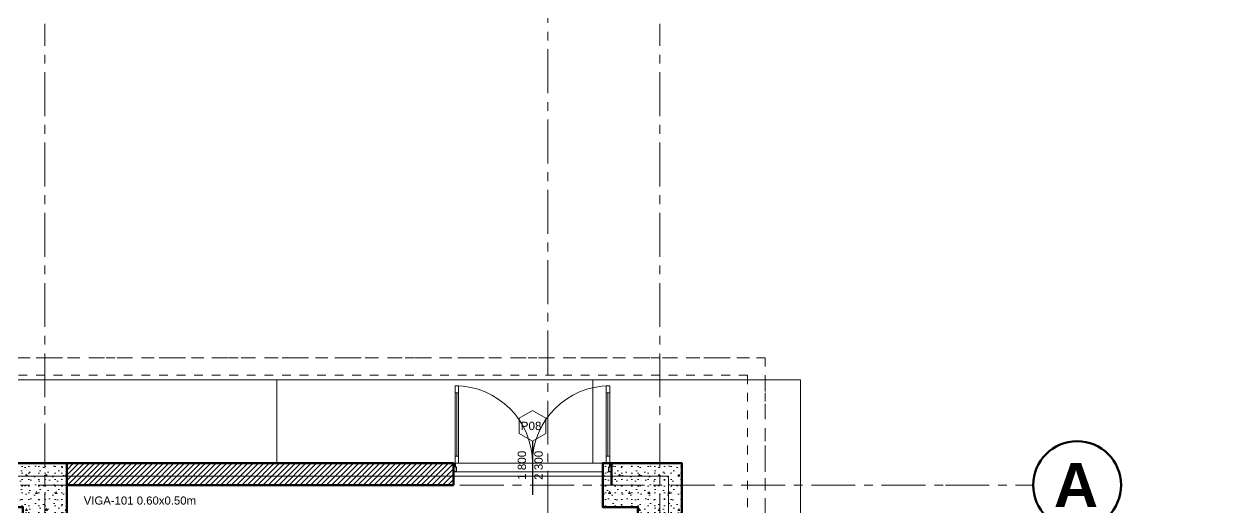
# Model space of a CAD drawing. Header units: inches. Extents: x -38 to 5698, y -33 to 92.
# Drawn here: x 44.08 to 57.7, y 39.4 to 44.9 of the extents above; entities that cross this region are included whole.
import ezdxf

# ---------------------------------------------------------------- set-up
doc = ezdxf.new("R2010")
doc.units = ezdxf.units.IN
doc.header["$MEASUREMENT"] = 0
doc.set_wipeout_variables(frame=1)
doc.header["$PDMODE"] = 1
for name, pattern in [('Hidden Line', [0.195611, 0.141111, -0.0545]), ('Punto & Raya', [0.65, 0.5, -0.075, 0, -0.075]), ('Rayas', [0.282222, 0.141111, -0.141111]), ('super', [0.125, 0.075, -0.05]), ('Wipeout_Contour', [1, 0, -1])]:
    doc.linetypes.add(name, pattern=pattern)
for name, color, linetype in [('02 _ ARQ _ ALB _ Ejes Generales', 7, 'Continuous'), ('02 _ ARQ _ ZON _ Espacio.3D', 7, 'Continuous'), ('08 _ STR _ EXT _ 06 Columnas', 7, 'Continuous'), ('08 _ STR _ EXT _ 07 Losa Aligerada', 7, 'Continuous'), ('08 _ STR _ EXT _ 09 Vigas', 7, 'Continuous'), ('08 _ STR _ EXT _ Estacionamiento-Pavimento', 7, 'Continuous'), ('ESQUEMAS', 7, 'Continuous'), ('Estructura - 03 LOSA', 7, 'Continuous'), ('Estructura - 04 MURO', 253, 'Continuous'), ('Marcador - Secciones', 251, 'Continuous'), ('Notas - Etiquetas', 251, 'Continuous')]:
    doc.layers.add(name, color=color, linetype=linetype)
doc.styles.add('Estilo_Generado_1', font='swisseb.ttf')
doc.styles.add('Estilo_Generado_4', font='swisse.ttf')
pattern_1 = [(45, (0, 0), (-0.030052038, 0.030052038), [])]
pattern_2 = [(0, (0, 0), (0, 0.3897114), [0.024375, -0.200625]), (0, (0.1125, 0.19486), (0, 0.3897114), [0.024375, -0.200625]), (60, (0, 0), (-0.3375, 0.1948557), [0.024375, -0.200625]), (60, (0.225, 0), (-0.3375, 0.1948557), [0.024375, -0.200625]), (120, (0.02437, 0), (0.3375, 0.1948557), [0.024375, -0.200625]), (120, (0.24938, 0), (0.3375, 0.1948557), [0.024375, -0.200625]), (0, (0, 0.0375), (0, 0.075), [0, -0.075, 0, -0.1125]), (45, (0.0375, 0.0375), (-0.05303301, 0.05303301), [0, -0.05625, 0, -0.09375])]

msp = doc.modelspace()

# ---------------------------------------------------------------- hatches: boundary and pattern name
at = {"layer": '08 _ STR _ EXT _ 06 Columnas', "linetype": 'Continuous', "lineweight": 9}
h = msp.add_hatch(dxfattribs=at)
h.set_pattern_fill('HORMIGÓN_EN_MASA_0002', style=0, pattern_type=2)
h.set_pattern_definition(pattern_2)
h.paths.add_polyline_path([(51.57, 39), (51.57, 39.9), (50.67, 39.9), (50.67, 39.4), (51.07, 39.4), (51.07, 39)])
at = {"layer": 'Estructura - 03 LOSA', "linetype": 'Continuous', "lineweight": 13}
h = msp.add_hatch(dxfattribs=at)
h.set_pattern_fill('CEMENTO_PULIDO_Y_BRUÑADO_FA', color=251, style=0, pattern_type=2)
h.set_pattern_definition([(360, (3.7574, 18.3027), (0, 2.53199), []), (90, (3.7574, 18.3027), (-3.6, 0), [])])
h.paths.add_polyline_path([(2.17, 26.05), (8.821, 26.05), (8.822, 29.453), (8.822, 30.7), (8.25, 30.7), (8.25, 33.82), (9.07, 33.82), (9.07, 39.9), (23.57, 39.9), (51.57, 39.9), (51.57, 23.382), (52.92, 23.382), (52.92, 40.85), (9.07, 40.85), (2.17, 40.85)])

# ---------------------------------------------------------------- linework, layer by layer
at = {"layer": '02 _ ARQ _ ALB _ Ejes Generales', "color": 252, "linetype": 'Punto & Raya', "lineweight": 13}
for p, q in [((51.32, 3.05), (51.32, 44.9)), ((54.57, 39.65), (55.57, 39.65))]:
    msp.add_line(p, q, dxfattribs=at)
at = {"layer": '02 _ ARQ _ ALB _ Ejes Generales', "color": 7, "linetype": 'Continuous', "lineweight": 60}
msp.add_circle((56.07, 39.65), 0.5, dxfattribs=at)
at = {"layer": '02 _ ARQ _ ALB _ Ejes Generales', "color": 7, "linetype": 'Punto & Raya', "lineweight": 13}
for p in [(51.32, 44.9), (51.32, 44.9), (54.57, 39.65), (54.57, 39.65)]:
    msp.add_point(p, dxfattribs=at)
at = {"layer": '02 _ ARQ _ ZON _ Espacio.3D', "color": 9, "linetype": 'Continuous', "lineweight": 5, "flags": 128}
msp.add_lwpolyline([(44.57, 35.075), (51.32, 35.075), (51.32, 39), (51.07, 39), (51.07, 39.4), (50.67, 39.4), (50.67, 39.8), (48.87, 39.8), (48.87, 39.65), (44.57, 39.65)], close=True, dxfattribs=at)
at = {"layer": '08 _ STR _ EXT _ 06 Columnas', "color": 7, "linetype": 'Continuous', "lineweight": 80, "flags": 128}
msp.add_lwpolyline([(51.57, 39), (51.57, 39.9), (50.67, 39.9), (50.67, 39.4), (51.07, 39.4), (51.07, 39)], close=True, dxfattribs=at)
at = {"layer": '08 _ STR _ EXT _ 07 Losa Aligerada', "color": 7, "linetype": 'Rayas', "lineweight": 18, "flags": 128}
msp.add_lwpolyline([(8.17, 27.939), (7.67, 27.939), (7.67, 5.8), (25.235, 5.8), (25.235, 7.2), (30.431, 7.2), (30.431, 6), (37.07, 6), (37.07, 3.375), (44.57, 3.375), (44.57, 6.05), (52.32, 6.05), (52.32, 15), (51.57, 15), (51.57, 15.15), (51.57, 15.8), (51.57, 18.1), (51.57, 18.1), (51.57, 20.35), (46.67, 20.35), (46.67, 22.35), (46.67, 22.6), (46.67, 24.5), (46.67, 24.75), (46.67, 26.75), (51.57, 26.75), (51.57, 29.7), (51.57, 29.7), (51.57, 35.2), (52.37, 35.2), (52.52, 35.2), (52.52, 41.1), (38.955, 41.1), (38.955, 40.8), (34.048, 40.8), (34.048, 40.5), (23.37, 40.5), (23.37, 43.874), (16.27, 43.874), (16.27, 39.9), (11.12, 39.9), (11.12, 40.95), (8.02, 40.95), (8.02, 37.7), (9.07, 37.7), (9.07, 33.9), (8.17, 33.9)], close=True, dxfattribs=at)
at = {"layer": '08 _ STR _ EXT _ 07 Losa Aligerada', "color": 7, "linetype": 'Continuous', "lineweight": 18, "flags": 128}
msp.add_lwpolyline([(9.07, 7.2), (51.57, 7.2), (51.57, 39.9), (9.07, 39.9)], dxfattribs=at)
at = {"layer": '08 _ STR _ EXT _ 09 Vigas', "color": 251, "linetype": 'super', "lineweight": 13}
for p, q in [((52.52, 41.1), (38.955, 41.1)), ((52.52, 41.1), (52.52, 35.2)), ((52.32, 40.9), (38.955, 40.9)), ((52.32, 40.9), (52.32, 35.2))]:
    msp.add_line(p, q, dxfattribs=at)
at = {"layer": '08 _ STR _ EXT _ 09 Vigas', "color": 251, "linetype": 'Hidden Line', "lineweight": 13}
msp.add_line((51.57, 26.4), (51.57, 39.9), dxfattribs=at)
at = {"layer": '08 _ STR _ EXT _ Estacionamiento-Pavimento', "color": 7, "linetype": 'Continuous', "lineweight": 18, "flags": 128}
msp.add_lwpolyline([(9.07, 40.85), (52.92, 40.85), (52.92, 1.5), (69.77, 1.5), (69.77, 46.784), (56.22, 46.937), (56.22, 50.85), (9.07, 50.85)], close=True, dxfattribs=at)
at = {"layer": 'Estructura - 03 LOSA', "color": 7, "linetype": 'Continuous', "lineweight": 18, "flags": 128}
msp.add_lwpolyline([(2.17, 26.05), (8.821, 26.05), (8.822, 29.453), (8.822, 30.7), (8.25, 30.7), (8.25, 33.82), (9.07, 33.82), (9.07, 39.9), (23.57, 39.9), (51.57, 39.9), (51.57, 23.382), (52.92, 23.382), (52.92, 40.85), (9.07, 40.85), (2.17, 40.85)], close=True, dxfattribs=at)
at = {"layer": 'Estructura - 04 MURO', "color": 165, "linetype": 'Continuous', "lineweight": 15}
for p, q in [((48.99, 40.78), (48.99, 40.7)), ((49.03, 40.78), (48.99, 40.78)), ((49.03, 40.7), (49.03, 40.78)), ((50.71, 40.7), (50.71, 40.78)), ((50.71, 40.78), (50.75, 40.78)), ((50.75, 40.78), (50.75, 40.7)), ((48.99, 40.7), (49.03, 40.7)), ((49.01, 40.7), (49.01, 39.98)), ((50.75, 40.7), (50.71, 40.7)), ((50.73, 40.7), (50.73, 39.98)), ((49.03, 39.98), (48.99, 39.98)), ((50.71, 39.9), (50.71, 39.98)), ((50.71, 39.98), (50.75, 39.98)), ((50.75, 39.9), (50.71, 39.9)), ((50.75, 39.98), (50.75, 39.9))]:
    msp.add_line(p, q, dxfattribs=at)
at = {"layer": 'Estructura - 04 MURO', "color": 152, "linetype": 'Continuous', "lineweight": 25}
msp.add_line((49.87, 40.15), (49.87, 39.538), dxfattribs=at)
at = {"layer": 'Estructura - 04 MURO', "color": 165, "linetype": 'Continuous', "lineweight": 25}
for p, q in [((50.75, 39.86), (50.75, 39.9)), ((50.75, 39.9), (50.77, 39.9)), ((50.77, 39.9), (50.77, 39.8)), ((50.738, 39.8), (50.738, 39.86)), ((50.738, 39.86), (50.75, 39.86)), ((50.77, 39.8), (50.738, 39.8))]:
    msp.add_line(p, q, dxfattribs=at)
at = {"layer": 'Estructura - 04 MURO', "color": 7, "linetype": 'Continuous', "lineweight": 80}
for p, q in [((50.77, 39.9), (50.77, 39.8)), ((50.77, 39.9), (50.77, 39.8)), ((50.77, 39.9), (50.77, 39.8)), ((50.77, 39.8), (50.77, 39.65)), ((50.77, 39.8), (50.77, 39.65))]:
    msp.add_line(p, q, dxfattribs=at)
at = {"layer": 'Estructura - 04 MURO', "color": 165, "linetype": 'Continuous', "lineweight": 15, "flags": 128}
for points in [[(48.99, 40.7), (48.99, 39.98), (49.01, 39.98), (49.01, 40.7)], [(49.01, 40.7), (49.01, 39.98), (49.03, 39.98), (49.03, 40.7)], [(50.73, 40.7), (50.73, 39.98), (50.71, 39.98), (50.71, 40.7)], [(50.75, 40.7), (50.75, 39.98), (50.73, 39.98), (50.73, 40.7)]]:
    msp.add_lwpolyline(points, close=True, dxfattribs=at)
at = {"layer": 'Estructura - 04 MURO', "color": 251, "linetype": 'Continuous', "lineweight": 13, "flags": 128}
msp.add_lwpolyline([(49.87, 40.5), (49.718, 40.413), (49.718, 40.238), (49.87, 40.15), (50.022, 40.238), (50.022, 40.413)], close=True, dxfattribs=at)
at = {"layer": 'Estructura - 04 MURO', "color": 7, "linetype": 'Continuous', "lineweight": 15}
msp.add_arc((50.75, 39.9), 0.88, 90, 180, dxfattribs=at)
at = {"layer": 'Marcador - Secciones', "color": 251, "linetype": 'Punto & Raya', "lineweight": 13}
msp.add_line((50.045, 46.211), (50.045, 0.947), dxfattribs=at)

# ---------------------------------------------------------------- texts
at = {"layer": '02 _ ARQ _ ALB _ Ejes Generales', "color": 7, "lineweight": 30, "insert": (55.805, 39.9), "char_height": 0.5, "attachment_point": 1, "style": 'Estilo_Generado_1'}
msp.add_mtext('\\A1;{\\pql;\\pt0;\\fSwis721 Ex BT|b1|i0|c0|p34;A}', dxfattribs=at)
at = {"layer": 'Estructura - 04 MURO', "color": 251, "lineweight": 25, "insert": (49.737, 40.275), "char_height": 0.095, "attachment_point": 7, "style": 'Estilo_Generado_4'}
msp.add_mtext('\\A1;{\\pql;\\pt0;\\fSwis721 Ex BT|b0|i0|c0|p34;P08\\fSwis721 Ex BT|b0|i0|c0|p34;\\fSwis721 Ex BT|b0|i0|c0|p34;\\fSwis721 Ex BT|b0|i0|c0|p34;}', dxfattribs=at)
at = {"layer": 'Estructura - 04 MURO', "color": 251, "lineweight": 25, "char_height": 0.095, "attachment_point": 7, "rotation": 90, "style": 'Estilo_Generado_4'}
for s, insert in [('\\A1;{\\pql;\\pt0;\\fSwis721 Ex BT|b0|i0|c0|p34;1.800\\fSwis721 Ex BT|b0|i0|c0|p34;\\A1{\\H.66x;\\S^  ;}\\fSwis721 Ex BT|b0|i0|c0|p34;\\fSwis721 Ex BT|b0|i0|c0|p34;}', (49.825, 39.709)), ('\\A1;{\\pql;\\pt0;\\fSwis721 Ex BT|b0|i0|c0|p34;2.300\\fSwis721 Ex BT|b0|i0|c0|p34;\\A1{\\H.66x;\\S^  ;}\\fSwis721 Ex BT|b0|i0|c0|p34;\\fSwis721 Ex BT|b0|i0|c0|p34;}', (50.015, 39.709))]:
    msp.add_mtext(s, dxfattribs=dict(at, insert=insert))
at = {"layer": 'Notas - Etiquetas', "color": 8, "linetype": 'Continuous', "lineweight": 13, "insert": (44.763, 39.427), "char_height": 0.0925, "attachment_point": 7, "style": 'Estilo_Generado_4'}
msp.add_mtext('\\A1;{\\pql;\\fSwis721 Ex BT|b0|i0|c0|p34;VIGA-101\\fSwis721 Ex BT|b0|i0|c0|p34; \\fSwis721 Ex BT|b0|i0|c0|p34;0.60\\fSwis721 Ex BT|b0|i0|c0|p34;x\\fSwis721 Ex BT|b0|i0|c0|p34;0.50\\fSwis721 Ex BT|b0|i0|c0|p34;m}', dxfattribs=at)

# ---------------------------------------------------------------- next in the draw order: wipeouts: each hides what was drawn before it
at = {"color": 254, "linetype": 'Wipeout_Contour', "lineweight": 0, "ltscale": 245.621672}
msp.add_wipeout([(44.57, 39.65), (48.97, 39.65), (48.97, 39.9), (44.57, 39.9)], dxfattribs=at).dxf.layer = 'Estructura - 04 MURO'

# ---------------------------------------------------------------- next in the draw order: hatches: boundary and pattern name
at = {"layer": 'Estructura - 04 MURO', "linetype": 'Continuous', "lineweight": 5}
h = msp.add_hatch(dxfattribs=at)
h.set_pattern_fill('LADRILLO_COMÚN_0002', color=252, style=0, pattern_type=2)
h.set_pattern_definition(pattern_1)
h.paths.add_polyline_path([(44.57, 39.65), (48.97, 39.65), (48.97, 39.9), (44.57, 39.9)])

# ---------------------------------------------------------------- next in the draw order: linework, layer by layer
at = {"layer": '08 _ STR _ EXT _ 09 Vigas', "color": 251, "linetype": 'Hidden Line', "lineweight": 13}
for p, q in [((9.07, 39.9), (51.57, 39.9)), ((44.57, 39.9), (44.07, 39.9))]:
    msp.add_line(p, q, dxfattribs=at)
at = {"layer": 'Estructura - 04 MURO', "color": 7, "linetype": 'Continuous', "lineweight": 80}
for p, q in [((48.97, 39.9), (48.97, 39.8)), ((48.97, 39.9), (48.97, 39.8)), ((48.97, 39.9), (48.97, 39.8)), ((48.97, 39.8), (48.97, 39.65)), ((48.97, 39.8), (48.97, 39.65))]:
    msp.add_line(p, q, dxfattribs=at)
at = {"layer": 'Estructura - 04 MURO', "color": 165, "linetype": 'Continuous', "lineweight": 25}
for p, q in [((48.97, 39.8), (48.97, 39.9)), ((48.97, 39.9), (48.99, 39.9)), ((48.99, 39.9), (48.99, 39.86)), ((49.002, 39.8), (48.97, 39.8)), ((48.99, 39.86), (49.002, 39.86)), ((49.002, 39.86), (49.002, 39.8))]:
    msp.add_line(p, q, dxfattribs=at)
at = {"layer": 'Estructura - 04 MURO', "color": 165, "linetype": 'Continuous', "lineweight": 15}
for p, q in [((48.99, 39.98), (48.99, 39.9)), ((48.99, 39.9), (49.03, 39.9)), ((49.03, 39.9), (49.03, 39.98))]:
    msp.add_line(p, q, dxfattribs=at)
at = {"layer": 'Estructura - 04 MURO', "color": 7, "linetype": 'Continuous', "lineweight": 80, "flags": 128}
for points in [[(48.97, 39.9), (44.57, 39.9)], [(44.57, 39.65), (48.97, 39.65)]]:
    msp.add_lwpolyline(points, dxfattribs=at)
at = {"layer": 'Estructura - 04 MURO', "color": 7, "linetype": 'Continuous', "lineweight": 15}
msp.add_arc((48.99, 39.9), 0.88, 0, 90, dxfattribs=at)

# ---------------------------------------------------------------- next in the draw order: wipeouts: each hides what was drawn before it
at = {"color": 254, "linetype": 'Wipeout_Contour', "lineweight": 0, "ltscale": 286.091618}
msp.add_wipeout([(44.32, 39), (44.32, 31), (44.57, 31), (44.57, 39.65), (44.57, 39)], dxfattribs=at).dxf.layer = 'Estructura - 04 MURO'

# ---------------------------------------------------------------- next in the draw order: hatches: boundary and pattern name
at = {"layer": '08 _ STR _ EXT _ 06 Columnas', "linetype": 'Continuous', "lineweight": 9}
h = msp.add_hatch(dxfattribs=at)
h.set_pattern_fill('HORMIGÓN_EN_MASA_0002', style=0, pattern_type=2)
h.set_pattern_definition(pattern_2)
h.paths.add_polyline_path([(44.57, 39), (44.57, 39.9), (43.67, 39.9), (43.67, 39.4), (44.07, 39.4), (44.07, 39)])
at = {"layer": 'Estructura - 04 MURO', "linetype": 'Continuous', "lineweight": 5}
h = msp.add_hatch(dxfattribs=at)
h.set_pattern_fill('LADRILLO_COMÚN_0002', color=252, style=0, pattern_type=2)
h.set_pattern_definition(pattern_1)
h.paths.add_polyline_path([(44.32, 39), (44.32, 31), (44.57, 31), (44.57, 39.65), (44.57, 39)])

# ---------------------------------------------------------------- next in the draw order: linework, layer by layer
at = {"layer": '02 _ ARQ _ ALB _ Ejes Generales', "color": 252, "linetype": 'Punto & Raya', "lineweight": 13}
for p, q in [((44.32, 3.05), (44.32, 44.9)), ((5.845, 39.65), (54.57, 39.65))]:
    msp.add_line(p, q, dxfattribs=at)
at = {"layer": '08 _ STR _ EXT _ 06 Columnas', "color": 7, "linetype": 'Continuous', "lineweight": 80, "flags": 128}
msp.add_lwpolyline([(44.57, 39), (44.57, 39.9), (43.67, 39.9), (43.67, 39.4), (44.07, 39.4), (44.07, 39)], close=True, dxfattribs=at)
at = {"layer": 'ESQUEMAS', "color": 7, "linetype": 'Continuous', "lineweight": 13, "flags": 128}
msp.add_lwpolyline([(51.42, 7.35), (9.22, 7.35), (9.22, 8.15), (6.52, 8.15), (6.52, 8.9), (9.22, 8.9), (9.22, 12.275), (6.52, 12.275), (6.52, 13.025), (9.22, 13.025), (9.22, 16.4), (6.52, 16.4), (6.52, 17.15), (9.22, 17.15), (9.22, 30.953), (8.25, 30.953), (8.25, 33.82), (9.22, 33.82), (9.22, 39.75), (51.42, 39.75), (51.42, 17.95), (52.77, 17.95), (52.77, 15.15), (51.42, 15.15)], close=True, dxfattribs=at)
at = {"layer": 'Estructura - 04 MURO', "color": 7, "linetype": 'Continuous', "lineweight": 80, "flags": 128}
msp.add_lwpolyline([(44.57, 35.075), (44.57, 39.65)], dxfattribs=at)

doc.saveas('drawing.dxf')
